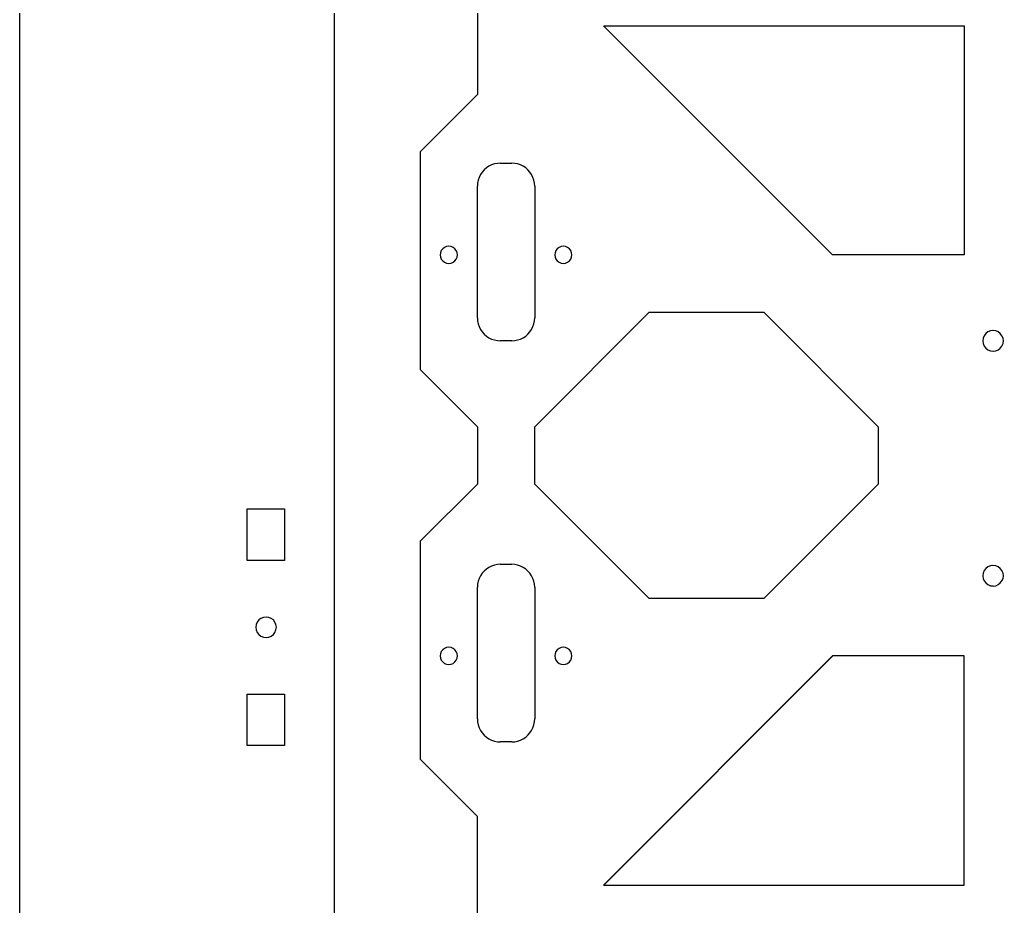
# Model space of a CAD drawing. Extents: x 0 to 621, y -370 to 0.
# Drawn here: x 0 to 171.8, y -233.8 to -79 of the extents above; entities that cross this region are included whole.
import ezdxf

# ---------------------------------------------------------------- set-up
doc = ezdxf.new("R2010")
doc.units = 0
doc.layers.get('0').update_dxf_attribs({"linetype": 'CONTINUOUS'})

# ---------------------------------------------------------------- blocks, each defined once
blk = doc.blocks.new('BLOCK_4')
at = {"color": 7}
blk.add_lwpolyline([(142, -190.06), (102, -230.06)], dxfattribs=at)
blk = doc.blocks.new('BLOCK_7')
at = {"color": 7}
blk.add_lwpolyline([(141.93, -190.06), (101.93, -230.06)], dxfattribs=at)
blk = doc.blocks.new('BLOCK_8')
at = {"color": 7}
blk.add_lwpolyline([(102, -230.06), (101.93, -230.06)], dxfattribs=at)
blk = doc.blocks.new('BLOCK_9')
at = {"color": 7}
blk.add_lwpolyline([(142, -190.06), (141.93, -190.06)], dxfattribs=at)
blk = doc.blocks.new('BLOCK_20')
at = {"color": 7}
blk.add_lwpolyline([(55, -325.06), (55, -45.06)], dxfattribs=at)
blk = doc.blocks.new('BLOCK_34')
at = {"color": 7}
blk.add_lwpolyline([(0, -365.26), (0, -5.06)], dxfattribs=at)
blk = doc.blocks.new('BLOCK_121')
at = {"color": 7}
blk.add_lwpolyline([(39.75, -173.41), (39.75, -164.41)], dxfattribs=at)
blk = doc.blocks.new('BLOCK_122')
at = {"color": 7}
blk.add_lwpolyline([(39.75, -164.41), (46.25, -164.41)], dxfattribs=at)
blk = doc.blocks.new('BLOCK_123')
at = {"color": 7}
blk.add_lwpolyline([(46.25, -164.41), (46.25, -173.41)], dxfattribs=at)
blk = doc.blocks.new('BLOCK_124')
at = {"color": 7}
blk.add_lwpolyline([(46.25, -173.41), (39.75, -173.41)], dxfattribs=at)
blk = doc.blocks.new('BLOCK_125')
at = {"color": 7}
blk.add_lwpolyline([(39.75, -205.71), (39.75, -196.71)], dxfattribs=at)
blk = doc.blocks.new('BLOCK_126')
at = {"color": 7}
blk.add_lwpolyline([(39.75, -196.71), (46.25, -196.71)], dxfattribs=at)
blk = doc.blocks.new('BLOCK_127')
at = {"color": 7}
blk.add_lwpolyline([(46.25, -196.71), (46.25, -205.71)], dxfattribs=at)
blk = doc.blocks.new('BLOCK_128')
at = {"color": 7}
blk.add_lwpolyline([(46.25, -205.71), (39.75, -205.71)], dxfattribs=at)
blk = doc.blocks.new('BLOCK_421')
at = {"color": 7}
blk.add_lwpolyline([(42.56, -186.81), (43.03, -186.87)], dxfattribs=at)
blk = doc.blocks.new('BLOCK_422')
at = {"color": 7}
blk.add_lwpolyline([(43.03, -186.87), (43.49, -186.81)], dxfattribs=at)
blk = doc.blocks.new('BLOCK_423')
at = {"color": 7}
blk.add_lwpolyline([(43.49, -186.81), (43.93, -186.63)], dxfattribs=at)
blk = doc.blocks.new('BLOCK_424')
at = {"color": 7}
blk.add_lwpolyline([(43.02, -183.27), (42.56, -183.33)], dxfattribs=at)
blk = doc.blocks.new('BLOCK_425')
at = {"color": 7}
blk.add_lwpolyline([(42.56, -183.33), (42.13, -183.51)], dxfattribs=at)
blk = doc.blocks.new('BLOCK_426')
at = {"color": 7}
blk.add_lwpolyline([(42.13, -183.51), (41.75, -183.79)], dxfattribs=at)
blk = doc.blocks.new('BLOCK_427')
at = {"color": 7}
blk.add_lwpolyline([(44.76, -184.6), (44.58, -184.17)], dxfattribs=at)
blk = doc.blocks.new('BLOCK_428')
at = {"color": 7}
blk.add_lwpolyline([(41.47, -184.17), (41.29, -184.6)], dxfattribs=at)
blk = doc.blocks.new('BLOCK_429')
at = {"color": 7}
blk.add_lwpolyline([(41.29, -184.6), (41.23, -185.07)], dxfattribs=at)
blk = doc.blocks.new('BLOCK_430')
at = {"color": 7}
blk.add_lwpolyline([(43.93, -186.63), (44.3, -186.34)], dxfattribs=at)
blk = doc.blocks.new('BLOCK_431')
at = {"color": 7}
blk.add_lwpolyline([(44.3, -186.34), (44.58, -185.97)], dxfattribs=at)
blk = doc.blocks.new('BLOCK_432')
at = {"color": 7}
blk.add_lwpolyline([(41.29, -185.53), (41.47, -185.97)], dxfattribs=at)
blk = doc.blocks.new('BLOCK_433')
at = {"color": 7}
blk.add_lwpolyline([(41.47, -185.97), (41.75, -186.34)], dxfattribs=at)
blk = doc.blocks.new('BLOCK_434')
at = {"color": 7}
blk.add_lwpolyline([(41.23, -185.07), (41.29, -185.53)], dxfattribs=at)
blk = doc.blocks.new('BLOCK_435')
at = {"color": 7}
blk.add_lwpolyline([(43.93, -183.51), (43.49, -183.33)], dxfattribs=at)
blk = doc.blocks.new('BLOCK_436')
at = {"color": 7}
blk.add_lwpolyline([(41.75, -183.79), (41.47, -184.17)], dxfattribs=at)
blk = doc.blocks.new('BLOCK_437')
at = {"color": 7}
blk.add_lwpolyline([(44.3, -183.79), (43.93, -183.51)], dxfattribs=at)
blk = doc.blocks.new('BLOCK_438')
at = {"color": 7}
blk.add_lwpolyline([(44.58, -184.17), (44.3, -183.79)], dxfattribs=at)
blk = doc.blocks.new('BLOCK_439')
at = {"color": 7}
blk.add_lwpolyline([(43.49, -183.33), (43.02, -183.27)], dxfattribs=at)
blk = doc.blocks.new('BLOCK_440')
at = {"color": 7}
blk.add_lwpolyline([(44.83, -185.07), (44.76, -184.6)], dxfattribs=at)
blk = doc.blocks.new('BLOCK_441')
at = {"color": 7}
blk.add_lwpolyline([(41.75, -186.34), (42.13, -186.63)], dxfattribs=at)
blk = doc.blocks.new('BLOCK_442')
at = {"color": 7}
blk.add_lwpolyline([(42.13, -186.63), (42.56, -186.81)], dxfattribs=at)
blk = doc.blocks.new('BLOCK_443')
at = {"color": 7}
blk.add_lwpolyline([(44.58, -185.97), (44.76, -185.53)], dxfattribs=at)
blk = doc.blocks.new('BLOCK_444')
at = {"color": 7}
blk.add_lwpolyline([(44.76, -185.53), (44.83, -185.07)], dxfattribs=at)
blk = doc.blocks.new('BLOCK_517')
at = {"color": 7}
blk.add_lwpolyline([(170.87, -174.5), (170.43, -174.32)], dxfattribs=at)
blk = doc.blocks.new('BLOCK_518')
at = {"color": 7}
blk.add_lwpolyline([(170.43, -174.32), (169.97, -174.26)], dxfattribs=at)
blk = doc.blocks.new('BLOCK_519')
at = {"color": 7}
blk.add_lwpolyline([(168.23, -176.52), (168.41, -176.96)], dxfattribs=at)
blk = doc.blocks.new('BLOCK_520')
at = {"color": 7}
blk.add_lwpolyline([(168.69, -177.33), (169.07, -177.62)], dxfattribs=at)
blk = doc.blocks.new('BLOCK_521')
at = {"color": 7}
blk.add_lwpolyline([(171.77, -176.06), (171.71, -175.59)], dxfattribs=at)
blk = doc.blocks.new('BLOCK_522')
at = {"color": 7}
blk.add_lwpolyline([(169.97, -174.26), (169.93, -174.26)], dxfattribs=at)
blk = doc.blocks.new('BLOCK_523')
at = {"color": 7}
blk.add_lwpolyline([(169.5, -174.32), (169.07, -174.5)], dxfattribs=at)
blk = doc.blocks.new('BLOCK_524')
at = {"color": 7}
blk.add_lwpolyline([(168.69, -174.78), (168.41, -175.16)], dxfattribs=at)
blk = doc.blocks.new('BLOCK_525')
at = {"color": 7}
blk.add_lwpolyline([(168.41, -175.16), (168.23, -175.59)], dxfattribs=at)
blk = doc.blocks.new('BLOCK_526')
at = {"color": 7}
blk.add_lwpolyline([(171.24, -174.78), (170.87, -174.5)], dxfattribs=at)
blk = doc.blocks.new('BLOCK_527')
at = {"color": 7}
blk.add_lwpolyline([(171.71, -175.59), (171.53, -175.16)], dxfattribs=at)
blk = doc.blocks.new('BLOCK_528')
at = {"color": 7}
blk.add_lwpolyline([(169.07, -177.62), (169.5, -177.8)], dxfattribs=at)
blk = doc.blocks.new('BLOCK_529')
at = {"color": 7}
blk.add_lwpolyline([(169.97, -177.86), (170.43, -177.8)], dxfattribs=at)
blk = doc.blocks.new('BLOCK_530')
at = {"color": 7}
blk.add_lwpolyline([(170.43, -177.8), (170.87, -177.62)], dxfattribs=at)
blk = doc.blocks.new('BLOCK_531')
at = {"color": 7}
blk.add_lwpolyline([(170.87, -177.62), (171.24, -177.33)], dxfattribs=at)
blk = doc.blocks.new('BLOCK_532')
at = {"color": 7}
blk.add_lwpolyline([(171.71, -176.52), (171.77, -176.06)], dxfattribs=at)
blk = doc.blocks.new('BLOCK_1838')
at = {"color": 7}
blk.add_lwpolyline([(74.93, -191.56), (75.32, -191.51)], dxfattribs=at)
blk = doc.blocks.new('BLOCK_1839')
at = {"color": 7}
blk.add_lwpolyline([(79.93, -72.06), (79.93, -92.06)], dxfattribs=at)
blk = doc.blocks.new('BLOCK_1841')
at = {"color": 7}
blk.add_lwpolyline([(89.93, -108.06), (89.93, -131.06)], dxfattribs=at)
blk = doc.blocks.new('BLOCK_1842')
at = {"color": 7}
blk.add_lwpolyline([(93.43, -120.06), (93.48, -120.45)], dxfattribs=at)
blk = doc.blocks.new('BLOCK_1843')
at = {"color": 7}
blk.add_lwpolyline([(94.18, -121.36), (94.54, -121.51)], dxfattribs=at)
blk = doc.blocks.new('BLOCK_1844')
at = {"color": 7}
blk.add_lwpolyline([(94.54, -121.51), (94.93, -121.56)], dxfattribs=at)
blk = doc.blocks.new('BLOCK_1845')
at = {"color": 7}
blk.add_lwpolyline([(82.89, -174.2), (82.4, -174.37)], dxfattribs=at)
blk = doc.blocks.new('BLOCK_1846')
at = {"color": 7}
blk.add_lwpolyline([(85.93, -135.06), (83.93, -135.06)], dxfattribs=at)
blk = doc.blocks.new('BLOCK_1847')
at = {"color": 7}
blk.add_lwpolyline([(82.89, -104.19), (82.4, -104.36)], dxfattribs=at)
blk = doc.blocks.new('BLOCK_1848')
at = {"color": 7}
blk.add_lwpolyline([(82.4, -174.37), (81.93, -174.6)], dxfattribs=at)
blk = doc.blocks.new('BLOCK_1849')
at = {"color": 7}
blk.add_lwpolyline([(81.49, -174.89), (81.1, -175.24)], dxfattribs=at)
blk = doc.blocks.new('BLOCK_1850')
at = {"color": 7}
blk.add_lwpolyline([(81.93, -174.6), (81.49, -174.89)], dxfattribs=at)
blk = doc.blocks.new('BLOCK_1852')
at = {"color": 7}
blk.add_lwpolyline([(83.93, -104.06), (83.41, -104.09)], dxfattribs=at)
blk = doc.blocks.new('BLOCK_1853')
at = {"color": 7}
blk.add_lwpolyline([(87.46, -134.75), (87.93, -134.52)], dxfattribs=at)
blk = doc.blocks.new('BLOCK_1854')
at = {"color": 7}
blk.add_lwpolyline([(69.93, -208.06), (79.93, -218.06)], dxfattribs=at)
blk = doc.blocks.new('BLOCK_1855')
at = {"color": 7}
blk.add_lwpolyline([(79.93, -92.06), (69.93, -102.06)], dxfattribs=at)
blk = doc.blocks.new('BLOCK_1856')
at = {"color": 7}
blk.add_lwpolyline([(93.63, -189.31), (93.48, -189.68)], dxfattribs=at)
blk = doc.blocks.new('BLOCK_1858')
at = {"color": 7}
blk.add_lwpolyline([(80.76, -175.63), (80.47, -176.06)], dxfattribs=at)
blk = doc.blocks.new('BLOCK_1859')
at = {"color": 7}
blk.add_lwpolyline([(81.1, -175.24), (80.76, -175.63)], dxfattribs=at)
blk = doc.blocks.new('BLOCK_1866')
at = {"color": 7}
blk.add_lwpolyline([(87.46, -104.36), (86.96, -104.19)], dxfattribs=at)
blk = doc.blocks.new('BLOCK_1867')
at = {"color": 7}
blk.add_lwpolyline([(93.43, -190.06), (93.48, -190.45)], dxfattribs=at)
blk = doc.blocks.new('BLOCK_1868')
at = {"color": 7}
blk.add_lwpolyline([(93.48, -190.45), (93.63, -190.81)], dxfattribs=at)
blk = doc.blocks.new('BLOCK_1869')
at = {"color": 7}
blk.add_lwpolyline([(75.99, -191.12), (76.23, -190.81)], dxfattribs=at)
blk = doc.blocks.new('BLOCK_1870')
at = {"color": 7}
blk.add_lwpolyline([(89.1, -175.63), (88.76, -175.24)], dxfattribs=at)
blk = doc.blocks.new('BLOCK_1871')
at = {"color": 7}
blk.add_lwpolyline([(96.38, -119.68), (96.23, -119.31)], dxfattribs=at)
blk = doc.blocks.new('BLOCK_1872')
at = {"color": 7}
blk.add_lwpolyline([(96.23, -119.31), (95.99, -119)], dxfattribs=at)
blk = doc.blocks.new('BLOCK_1874')
at = {"color": 7}
blk.add_lwpolyline([(76.23, -119.31), (75.99, -119)], dxfattribs=at)
blk = doc.blocks.new('BLOCK_1875')
at = {"color": 7}
blk.add_lwpolyline([(74.93, -121.56), (75.32, -121.51)], dxfattribs=at)
blk = doc.blocks.new('BLOCK_1876')
at = {"color": 7}
blk.add_lwpolyline([(75.32, -121.51), (75.68, -121.36)], dxfattribs=at)
blk = doc.blocks.new('BLOCK_1877')
at = {"color": 7}
blk.add_lwpolyline([(93.87, -119), (93.63, -119.31)], dxfattribs=at)
blk = doc.blocks.new('BLOCK_1878')
at = {"color": 7}
blk.add_lwpolyline([(93.63, -119.31), (93.48, -119.68)], dxfattribs=at)
blk = doc.blocks.new('BLOCK_1879')
at = {"color": 7}
blk.add_lwpolyline([(93.48, -119.68), (93.43, -120.06)], dxfattribs=at)
blk = doc.blocks.new('BLOCK_1880')
at = {"color": 7}
blk.add_lwpolyline([(96.23, -190.81), (96.38, -190.45)], dxfattribs=at)
blk = doc.blocks.new('BLOCK_1881')
at = {"color": 7}
blk.add_lwpolyline([(80.23, -132.59), (80.47, -133.06)], dxfattribs=at)
blk = doc.blocks.new('BLOCK_1882')
at = {"color": 7}
blk.add_lwpolyline([(80.47, -133.06), (80.76, -133.49)], dxfattribs=at)
blk = doc.blocks.new('BLOCK_1883')
at = {"color": 7}
blk.add_lwpolyline([(80.76, -133.49), (81.1, -133.89)], dxfattribs=at)
blk = doc.blocks.new('BLOCK_1884')
at = {"color": 7}
blk.add_lwpolyline([(81.1, -133.89), (81.49, -134.23)], dxfattribs=at)
blk = doc.blocks.new('BLOCK_1888')
at = {"color": 7}
blk.add_lwpolyline([(95.99, -121.12), (96.23, -120.81)], dxfattribs=at)
blk = doc.blocks.new('BLOCK_1889')
at = {"color": 7}
blk.add_lwpolyline([(96.23, -120.81), (96.38, -120.45)], dxfattribs=at)
blk = doc.blocks.new('BLOCK_1893')
at = {"color": 7}
blk.add_lwpolyline([(94.93, -191.56), (95.32, -191.51)], dxfattribs=at)
blk = doc.blocks.new('BLOCK_1894')
at = {"color": 7}
blk.add_lwpolyline([(149.93, -150.06), (149.93, -160.06)], dxfattribs=at)
blk = doc.blocks.new('BLOCK_1896')
at = {"color": 7}
blk.add_lwpolyline([(79.93, -150.06), (79.93, -160.06)], dxfattribs=at)
blk = doc.blocks.new('BLOCK_1898')
at = {"color": 7}
blk.add_lwpolyline([(74.18, -191.36), (74.54, -191.51)], dxfattribs=at)
blk = doc.blocks.new('BLOCK_1899')
at = {"color": 7}
blk.add_lwpolyline([(94.54, -191.51), (94.93, -191.56)], dxfattribs=at)
blk = doc.blocks.new('BLOCK_1900')
at = {"color": 7}
blk.add_lwpolyline([(79.93, -131.06), (79.93, -108.06)], dxfattribs=at)
blk = doc.blocks.new('BLOCK_1902')
at = {"color": 7}
blk.add_lwpolyline([(74.54, -121.51), (74.93, -121.56)], dxfattribs=at)
blk = doc.blocks.new('BLOCK_1903')
at = {"color": 7}
blk.add_lwpolyline([(81.93, -134.52), (82.4, -134.75)], dxfattribs=at)
blk = doc.blocks.new('BLOCK_1904')
at = {"color": 7}
blk.add_lwpolyline([(81.49, -134.23), (81.93, -134.52)], dxfattribs=at)
blk = doc.blocks.new('BLOCK_1905')
at = {"color": 7}
blk.add_lwpolyline([(80.07, -132.09), (80.23, -132.59)], dxfattribs=at)
blk = doc.blocks.new('BLOCK_1906')
at = {"color": 7}
blk.add_lwpolyline([(79.93, -131.06), (79.96, -131.58)], dxfattribs=at)
blk = doc.blocks.new('BLOCK_1907')
at = {"color": 7}
blk.add_lwpolyline([(86.45, -104.09), (85.93, -104.06)], dxfattribs=at)
blk = doc.blocks.new('BLOCK_1908')
at = {"color": 7}
blk.add_lwpolyline([(86.96, -104.19), (86.45, -104.09)], dxfattribs=at)
blk = doc.blocks.new('BLOCK_1909')
at = {"color": 7}
blk.add_lwpolyline([(88.36, -104.88), (87.93, -104.59)], dxfattribs=at)
blk = doc.blocks.new('BLOCK_1910')
at = {"color": 7}
blk.add_lwpolyline([(88.76, -105.23), (88.36, -104.88)], dxfattribs=at)
blk = doc.blocks.new('BLOCK_1911')
at = {"color": 7}
blk.add_lwpolyline([(89.39, -106.06), (89.1, -105.62)], dxfattribs=at)
blk = doc.blocks.new('BLOCK_1912')
at = {"color": 7}
blk.add_lwpolyline([(76.23, -190.81), (76.38, -190.45)], dxfattribs=at)
blk = doc.blocks.new('BLOCK_1913')
at = {"color": 7}
blk.add_lwpolyline([(76.38, -190.45), (76.43, -190.06)], dxfattribs=at)
blk = doc.blocks.new('BLOCK_1914')
at = {"color": 7}
blk.add_lwpolyline([(86.96, -204.93), (87.46, -204.76)], dxfattribs=at)
blk = doc.blocks.new('BLOCK_1916')
at = {"color": 7}
blk.add_lwpolyline([(89.63, -202.59), (89.79, -202.1)], dxfattribs=at)
blk = doc.blocks.new('BLOCK_1917')
at = {"color": 7}
blk.add_lwpolyline([(89.79, -202.1), (89.9, -201.59)], dxfattribs=at)
blk = doc.blocks.new('BLOCK_1918')
at = {"color": 7}
blk.add_lwpolyline([(89.9, -201.59), (89.93, -201.06)], dxfattribs=at)
blk = doc.blocks.new('BLOCK_1919')
at = {"color": 7}
blk.add_lwpolyline([(95.68, -118.76), (95.32, -118.61)], dxfattribs=at)
blk = doc.blocks.new('BLOCK_1922')
at = {"color": 7}
blk.add_lwpolyline([(93.87, -121.12), (94.18, -121.36)], dxfattribs=at)
blk = doc.blocks.new('BLOCK_1923')
at = {"color": 7}
blk.add_lwpolyline([(74.93, -188.56), (74.54, -188.61)], dxfattribs=at)
blk = doc.blocks.new('BLOCK_1924')
at = {"color": 7}
blk.add_lwpolyline([(74.54, -188.61), (74.18, -188.76)], dxfattribs=at)
blk = doc.blocks.new('BLOCK_1925')
at = {"color": 7}
blk.add_lwpolyline([(87.46, -204.76), (87.93, -204.53)], dxfattribs=at)
blk = doc.blocks.new('BLOCK_1926')
at = {"color": 7}
blk.add_lwpolyline([(87.93, -204.53), (88.36, -204.24)], dxfattribs=at)
blk = doc.blocks.new('BLOCK_1927')
at = {"color": 7}
blk.add_lwpolyline([(88.36, -204.24), (88.76, -203.89)], dxfattribs=at)
blk = doc.blocks.new('BLOCK_1931')
at = {"color": 7}
blk.add_lwpolyline([(73.43, -120.06), (73.48, -120.45)], dxfattribs=at)
blk = doc.blocks.new('BLOCK_1932')
at = {"color": 7}
blk.add_lwpolyline([(73.48, -120.45), (73.63, -120.81)], dxfattribs=at)
blk = doc.blocks.new('BLOCK_1933')
at = {"color": 7}
blk.add_lwpolyline([(89.93, -160.06), (89.93, -150.06)], dxfattribs=at)
blk = doc.blocks.new('BLOCK_1935')
at = {"color": 7}
blk.add_lwpolyline([(79.93, -160.06), (69.93, -170.06)], dxfattribs=at)
blk = doc.blocks.new('BLOCK_1936')
at = {"color": 7}
blk.add_lwpolyline([(74.54, -191.51), (74.93, -191.56)], dxfattribs=at)
blk = doc.blocks.new('BLOCK_1940')
at = {"color": 7}
blk.add_lwpolyline([(88.76, -203.89), (89.1, -203.5)], dxfattribs=at)
blk = doc.blocks.new('BLOCK_1941')
at = {"color": 7}
blk.add_lwpolyline([(89.1, -203.5), (89.39, -203.06)], dxfattribs=at)
blk = doc.blocks.new('BLOCK_1942')
at = {"color": 7}
blk.add_lwpolyline([(89.39, -203.06), (89.63, -202.59)], dxfattribs=at)
blk = doc.blocks.new('BLOCK_1943')
at = {"color": 7}
blk.add_lwpolyline([(129.93, -130.06), (149.93, -150.06)], dxfattribs=at)
blk = doc.blocks.new('BLOCK_1944')
at = {"color": 7}
blk.add_lwpolyline([(80.07, -202.1), (80.23, -202.59)], dxfattribs=at)
blk = doc.blocks.new('BLOCK_1946')
at = {"color": 7}
blk.add_lwpolyline([(69.93, -140.06), (79.93, -150.06)], dxfattribs=at)
blk = doc.blocks.new('BLOCK_1947')
at = {"color": 7}
blk.add_lwpolyline([(87.46, -174.37), (86.96, -174.2)], dxfattribs=at)
blk = doc.blocks.new('BLOCK_1948')
at = {"color": 7}
blk.add_lwpolyline([(86.96, -174.2), (86.45, -174.1)], dxfattribs=at)
blk = doc.blocks.new('BLOCK_1949')
at = {"color": 7}
blk.add_lwpolyline([(86.45, -174.1), (85.93, -174.06)], dxfattribs=at)
blk = doc.blocks.new('BLOCK_1953')
at = {"color": 7}
blk.add_lwpolyline([(73.43, -190.06), (73.48, -190.45)], dxfattribs=at)
blk = doc.blocks.new('BLOCK_1954')
at = {"color": 7}
blk.add_lwpolyline([(83.93, -174.06), (83.41, -174.1)], dxfattribs=at)
blk = doc.blocks.new('BLOCK_1955')
at = {"color": 7}
blk.add_lwpolyline([(83.41, -174.1), (82.89, -174.2)], dxfattribs=at)
blk = doc.blocks.new('BLOCK_1956')
at = {"color": 7}
blk.add_lwpolyline([(95.68, -121.36), (95.99, -121.12)], dxfattribs=at)
blk = doc.blocks.new('BLOCK_1957')
at = {"color": 7}
blk.add_lwpolyline([(79.93, -201.06), (79.93, -178.06)], dxfattribs=at)
blk = doc.blocks.new('BLOCK_1958')
at = {"color": 7}
blk.add_lwpolyline([(79.93, -201.06), (79.96, -201.59)], dxfattribs=at)
blk = doc.blocks.new('BLOCK_1959')
at = {"color": 7}
blk.add_lwpolyline([(79.96, -201.59), (80.07, -202.1)], dxfattribs=at)
blk = doc.blocks.new('BLOCK_1963')
at = {"color": 7}
blk.add_lwpolyline([(69.93, -102.06), (69.93, -140.06)], dxfattribs=at)
blk = doc.blocks.new('BLOCK_1964')
at = {"color": 7}
blk.add_lwpolyline([(75.32, -118.61), (74.93, -118.56)], dxfattribs=at)
blk = doc.blocks.new('BLOCK_1965')
at = {"color": 7}
blk.add_lwpolyline([(74.93, -118.56), (74.54, -118.61)], dxfattribs=at)
blk = doc.blocks.new('BLOCK_1966')
at = {"color": 7}
blk.add_lwpolyline([(85.93, -205.06), (86.45, -205.03)], dxfattribs=at)
blk = doc.blocks.new('BLOCK_1967')
at = {"color": 7}
blk.add_lwpolyline([(82.89, -204.93), (83.41, -205.03)], dxfattribs=at)
blk = doc.blocks.new('BLOCK_1968')
at = {"color": 7}
blk.add_lwpolyline([(83.41, -205.03), (83.93, -205.06)], dxfattribs=at)
blk = doc.blocks.new('BLOCK_1970')
at = {"color": 7}
blk.add_lwpolyline([(94.18, -191.36), (94.54, -191.51)], dxfattribs=at)
blk = doc.blocks.new('BLOCK_1975')
at = {"color": 7}
blk.add_lwpolyline([(87.93, -174.6), (87.46, -174.37)], dxfattribs=at)
blk = doc.blocks.new('BLOCK_1976')
at = {"color": 7}
blk.add_lwpolyline([(88.36, -174.89), (87.93, -174.6)], dxfattribs=at)
blk = doc.blocks.new('BLOCK_1977')
at = {"color": 7}
blk.add_lwpolyline([(88.76, -175.24), (88.36, -174.89)], dxfattribs=at)
blk = doc.blocks.new('BLOCK_1978')
at = {"color": 7}
blk.add_lwpolyline([(96.38, -189.68), (96.23, -189.31)], dxfattribs=at)
blk = doc.blocks.new('BLOCK_1980')
at = {"color": 7}
blk.add_lwpolyline([(75.99, -189), (75.68, -188.76)], dxfattribs=at)
blk = doc.blocks.new('BLOCK_1981')
at = {"color": 7}
blk.add_lwpolyline([(75.68, -188.76), (75.32, -188.61)], dxfattribs=at)
blk = doc.blocks.new('BLOCK_1982')
at = {"color": 7}
blk.add_lwpolyline([(75.32, -188.61), (74.93, -188.56)], dxfattribs=at)
blk = doc.blocks.new('BLOCK_1983')
at = {"color": 7}
blk.add_lwpolyline([(96.38, -120.45), (96.43, -120.06)], dxfattribs=at)
blk = doc.blocks.new('BLOCK_1984')
at = {"color": 7}
blk.add_lwpolyline([(76.43, -190.06), (76.38, -189.68)], dxfattribs=at)
blk = doc.blocks.new('BLOCK_1985')
at = {"color": 7}
blk.add_lwpolyline([(129.93, -180.06), (109.93, -180.06)], dxfattribs=at)
blk = doc.blocks.new('BLOCK_1986')
at = {"color": 7}
blk.add_lwpolyline([(93.48, -189.68), (93.43, -190.06)], dxfattribs=at)
blk = doc.blocks.new('BLOCK_1987')
at = {"color": 7}
blk.add_lwpolyline([(75.68, -191.36), (75.99, -191.12)], dxfattribs=at)
blk = doc.blocks.new('BLOCK_1991')
at = {"color": 7}
blk.add_lwpolyline([(73.87, -191.12), (74.18, -191.36)], dxfattribs=at)
blk = doc.blocks.new('BLOCK_1992')
at = {"color": 7}
blk.add_lwpolyline([(95.32, -191.51), (95.68, -191.36)], dxfattribs=at)
blk = doc.blocks.new('BLOCK_1993')
at = {"color": 7}
blk.add_lwpolyline([(95.68, -191.36), (95.99, -191.12)], dxfattribs=at)
blk = doc.blocks.new('BLOCK_1994')
at = {"color": 7}
blk.add_lwpolyline([(95.99, -191.12), (96.23, -190.81)], dxfattribs=at)
blk = doc.blocks.new('BLOCK_2003')
at = {"color": 7}
blk.add_lwpolyline([(89.63, -176.53), (89.39, -176.06)], dxfattribs=at)
blk = doc.blocks.new('BLOCK_2004')
at = {"color": 7}
blk.add_lwpolyline([(89.39, -176.06), (89.1, -175.63)], dxfattribs=at)
blk = doc.blocks.new('BLOCK_2006')
at = {"color": 7}
blk.add_lwpolyline([(79.93, -238.06), (79.93, -218.06)], dxfattribs=at)
blk = doc.blocks.new('BLOCK_2007')
at = {"color": 7}
blk.add_lwpolyline([(93.87, -191.12), (94.18, -191.36)], dxfattribs=at)
blk = doc.blocks.new('BLOCK_2011')
at = {"color": 7}
blk.add_lwpolyline([(96.43, -190.06), (96.38, -189.68)], dxfattribs=at)
blk = doc.blocks.new('BLOCK_2012')
at = {"color": 7}
blk.add_lwpolyline([(95.99, -189), (95.68, -188.76)], dxfattribs=at)
blk = doc.blocks.new('BLOCK_2014')
at = {"color": 7}
blk.add_lwpolyline([(95.32, -188.61), (94.93, -188.56)], dxfattribs=at)
blk = doc.blocks.new('BLOCK_2015')
at = {"color": 7}
blk.add_lwpolyline([(75.68, -121.36), (75.99, -121.12)], dxfattribs=at)
blk = doc.blocks.new('BLOCK_2021')
at = {"color": 7}
blk.add_lwpolyline([(80.23, -176.53), (80.07, -177.03)], dxfattribs=at)
blk = doc.blocks.new('BLOCK_2022')
at = {"color": 7}
blk.add_lwpolyline([(80.07, -177.03), (79.96, -177.54)], dxfattribs=at)
blk = doc.blocks.new('BLOCK_2023')
at = {"color": 7}
blk.add_lwpolyline([(79.96, -177.54), (79.93, -178.06)], dxfattribs=at)
blk = doc.blocks.new('BLOCK_2024')
at = {"color": 7}
blk.add_lwpolyline([(83.93, -174.06), (85.93, -174.06)], dxfattribs=at)
blk = doc.blocks.new('BLOCK_2027')
at = {"color": 7}
blk.add_lwpolyline([(94.54, -188.61), (94.18, -188.76)], dxfattribs=at)
blk = doc.blocks.new('BLOCK_2028')
at = {"color": 7}
blk.add_lwpolyline([(94.18, -188.76), (93.87, -189)], dxfattribs=at)
blk = doc.blocks.new('BLOCK_2032')
at = {"color": 7}
blk.add_lwpolyline([(169.93, -177.85), (169.97, -177.86)], dxfattribs=at)
blk = doc.blocks.new('BLOCK_2035')
at = {"color": 7}
blk.add_lwpolyline([(69.93, -170.06), (69.93, -208.06)], dxfattribs=at)
blk = doc.blocks.new('BLOCK_2038')
at = {"color": 7}
blk.add_lwpolyline([(169.5, -136.82), (169.93, -136.87)], dxfattribs=at)
blk = doc.blocks.new('BLOCK_2039')
at = {"color": 7}
blk.add_lwpolyline([(171.71, -135.54), (171.77, -135.08)], dxfattribs=at)
blk = doc.blocks.new('BLOCK_2040')
at = {"color": 7}
blk.add_lwpolyline([(168.69, -133.8), (168.41, -134.18)], dxfattribs=at)
blk = doc.blocks.new('BLOCK_2041')
at = {"color": 7}
blk.add_lwpolyline([(168.41, -134.18), (168.23, -134.61)], dxfattribs=at)
blk = doc.blocks.new('BLOCK_2042')
at = {"color": 7}
blk.add_lwpolyline([(168.41, -135.98), (168.69, -136.35)], dxfattribs=at)
blk = doc.blocks.new('BLOCK_2043')
at = {"color": 7}
blk.add_lwpolyline([(170.43, -133.34), (169.97, -133.28)], dxfattribs=at)
blk = doc.blocks.new('BLOCK_2044')
at = {"color": 7}
blk.add_lwpolyline([(169.93, -133.28), (169.5, -133.34)], dxfattribs=at)
blk = doc.blocks.new('BLOCK_2168')
at = {"color": 7}
blk.add_lwpolyline([(164.93, -120.06), (141.93, -120.06)], dxfattribs=at)
blk = doc.blocks.new('BLOCK_2169')
at = {"color": 7}
blk.add_lwpolyline([(101.93, -80.06), (141.93, -120.06)], dxfattribs=at)
blk = doc.blocks.new('BLOCK_2170')
at = {"color": 7}
blk.add_lwpolyline([(149.93, -160.06), (129.93, -180.06)], dxfattribs=at)
blk = doc.blocks.new('BLOCK_2171')
at = {"color": 7}
blk.add_lwpolyline([(129.93, -130.06), (130, -130.06)], dxfattribs=at)
blk = doc.blocks.new('BLOCK_2172')
at = {"color": 7}
blk.add_lwpolyline([(89.93, -150.06), (109.93, -130.06)], dxfattribs=at)
blk = doc.blocks.new('BLOCK_2173')
at = {"color": 7}
blk.add_lwpolyline([(109.93, -130.06), (129.93, -130.06)], dxfattribs=at)
blk = doc.blocks.new('BLOCK_2174')
at = {"color": 7}
blk.add_lwpolyline([(109.93, -180.06), (89.93, -160.06)], dxfattribs=at)
blk = doc.blocks.new('BLOCK_2186')
at = {"color": 7}
blk.add_lwpolyline([(164.93, -190.06), (142, -190.06)], dxfattribs=at)
blk = doc.blocks.new('BLOCK_2251')
at = {"color": 7}
blk.add_lwpolyline([(169.5, -133.34), (169.07, -133.52)], dxfattribs=at)
blk = doc.blocks.new('BLOCK_2252')
at = {"color": 7}
blk.add_lwpolyline([(171.24, -133.8), (170.87, -133.52)], dxfattribs=at)
blk = doc.blocks.new('BLOCK_2253')
at = {"color": 7}
blk.add_lwpolyline([(168.17, -135.08), (168.23, -135.54)], dxfattribs=at)
blk = doc.blocks.new('BLOCK_2254')
at = {"color": 7}
blk.add_lwpolyline([(169.07, -133.52), (168.69, -133.8)], dxfattribs=at)
blk = doc.blocks.new('BLOCK_2255')
at = {"color": 7}
blk.add_lwpolyline([(169.97, -133.28), (169.93, -133.28)], dxfattribs=at)
blk = doc.blocks.new('BLOCK_2256')
at = {"color": 7}
blk.add_lwpolyline([(168.23, -175.59), (168.17, -176.06)], dxfattribs=at)
blk = doc.blocks.new('BLOCK_2257')
at = {"color": 7}
blk.add_lwpolyline([(171.53, -176.96), (171.71, -176.52)], dxfattribs=at)
blk = doc.blocks.new('BLOCK_2258')
at = {"color": 7}
blk.add_lwpolyline([(171.24, -177.33), (171.53, -176.96)], dxfattribs=at)
blk = doc.blocks.new('BLOCK_2259')
at = {"color": 7}
blk.add_lwpolyline([(169.5, -177.8), (169.93, -177.85)], dxfattribs=at)
blk = doc.blocks.new('BLOCK_2260')
at = {"color": 7}
blk.add_lwpolyline([(171.53, -175.16), (171.24, -174.78)], dxfattribs=at)
blk = doc.blocks.new('BLOCK_2261')
at = {"color": 7}
blk.add_lwpolyline([(169.93, -136.87), (169.97, -136.88)], dxfattribs=at)
blk = doc.blocks.new('BLOCK_2262')
at = {"color": 7}
blk.add_lwpolyline([(169.07, -174.5), (168.69, -174.78)], dxfattribs=at)
blk = doc.blocks.new('BLOCK_2263')
at = {"color": 7}
blk.add_lwpolyline([(168.41, -176.96), (168.69, -177.33)], dxfattribs=at)
blk = doc.blocks.new('BLOCK_2264')
at = {"color": 7}
blk.add_lwpolyline([(168.17, -176.06), (168.23, -176.52)], dxfattribs=at)
blk = doc.blocks.new('BLOCK_2265')
at = {"color": 7}
blk.add_lwpolyline([(171.24, -136.35), (171.53, -135.98)], dxfattribs=at)
blk = doc.blocks.new('BLOCK_2266')
at = {"color": 7}
blk.add_lwpolyline([(170.87, -136.64), (171.24, -136.35)], dxfattribs=at)
blk = doc.blocks.new('BLOCK_2267')
at = {"color": 7}
blk.add_lwpolyline([(170.43, -136.82), (170.87, -136.64)], dxfattribs=at)
blk = doc.blocks.new('BLOCK_2268')
at = {"color": 7}
blk.add_lwpolyline([(169.97, -136.88), (170.43, -136.82)], dxfattribs=at)
blk = doc.blocks.new('BLOCK_2269')
at = {"color": 7}
blk.add_lwpolyline([(169.07, -136.64), (169.5, -136.82)], dxfattribs=at)
blk = doc.blocks.new('BLOCK_2270')
at = {"color": 7}
blk.add_lwpolyline([(168.69, -136.35), (169.07, -136.64)], dxfattribs=at)
blk = doc.blocks.new('BLOCK_2271')
at = {"color": 7}
blk.add_lwpolyline([(171.53, -134.18), (171.24, -133.8)], dxfattribs=at)
blk = doc.blocks.new('BLOCK_2272')
at = {"color": 7}
blk.add_lwpolyline([(171.71, -134.61), (171.53, -134.18)], dxfattribs=at)
blk = doc.blocks.new('BLOCK_2273')
at = {"color": 7}
blk.add_lwpolyline([(171.77, -135.08), (171.71, -134.61)], dxfattribs=at)
blk = doc.blocks.new('BLOCK_2274')
at = {"color": 7}
blk.add_lwpolyline([(170.87, -133.52), (170.43, -133.34)], dxfattribs=at)
blk = doc.blocks.new('BLOCK_2275')
at = {"color": 7}
blk.add_lwpolyline([(171.53, -135.98), (171.71, -135.54)], dxfattribs=at)
blk = doc.blocks.new('BLOCK_2276')
at = {"color": 7}
blk.add_lwpolyline([(169.93, -174.26), (169.5, -174.32)], dxfattribs=at)
blk = doc.blocks.new('BLOCK_2277')
at = {"color": 7}
blk.add_lwpolyline([(168.23, -134.61), (168.17, -135.08)], dxfattribs=at)
blk = doc.blocks.new('BLOCK_2278')
at = {"color": 7}
blk.add_lwpolyline([(168.23, -135.54), (168.41, -135.98)], dxfattribs=at)
blk = doc.blocks.new('BLOCK_2279')
at = {"color": 7}
blk.add_lwpolyline([(94.54, -118.61), (94.18, -118.76)], dxfattribs=at)
blk = doc.blocks.new('BLOCK_2280')
at = {"color": 7}
blk.add_lwpolyline([(94.18, -118.76), (93.87, -119)], dxfattribs=at)
blk = doc.blocks.new('BLOCK_2281')
at = {"color": 7}
blk.add_lwpolyline([(89.9, -131.58), (89.93, -131.06)], dxfattribs=at)
blk = doc.blocks.new('BLOCK_2282')
at = {"color": 7}
blk.add_lwpolyline([(93.48, -120.45), (93.63, -120.81)], dxfattribs=at)
blk = doc.blocks.new('BLOCK_2283')
at = {"color": 7}
blk.add_lwpolyline([(74.18, -118.76), (73.87, -119)], dxfattribs=at)
blk = doc.blocks.new('BLOCK_2284')
at = {"color": 7}
blk.add_lwpolyline([(89.79, -132.09), (89.9, -131.58)], dxfattribs=at)
blk = doc.blocks.new('BLOCK_2285')
at = {"color": 7}
blk.add_lwpolyline([(76.43, -120.06), (76.38, -119.68)], dxfattribs=at)
blk = doc.blocks.new('BLOCK_2286')
at = {"color": 7}
blk.add_lwpolyline([(76.38, -119.68), (76.23, -119.31)], dxfattribs=at)
blk = doc.blocks.new('BLOCK_2287')
at = {"color": 7}
blk.add_lwpolyline([(95.32, -118.61), (94.93, -118.56)], dxfattribs=at)
blk = doc.blocks.new('BLOCK_2288')
at = {"color": 7}
blk.add_lwpolyline([(73.87, -119), (73.63, -119.31)], dxfattribs=at)
blk = doc.blocks.new('BLOCK_2289')
at = {"color": 7}
blk.add_lwpolyline([(74.54, -118.61), (74.18, -118.76)], dxfattribs=at)
blk = doc.blocks.new('BLOCK_2290')
at = {"color": 7}
blk.add_lwpolyline([(95.99, -119), (95.68, -118.76)], dxfattribs=at)
blk = doc.blocks.new('BLOCK_2291')
at = {"color": 7}
blk.add_lwpolyline([(74.18, -121.36), (74.54, -121.51)], dxfattribs=at)
blk = doc.blocks.new('BLOCK_2292')
at = {"color": 7}
blk.add_lwpolyline([(86.45, -135.02), (86.96, -134.92)], dxfattribs=at)
blk = doc.blocks.new('BLOCK_2293')
at = {"color": 7}
blk.add_lwpolyline([(93.63, -120.81), (93.87, -121.12)], dxfattribs=at)
blk = doc.blocks.new('BLOCK_2294')
at = {"color": 7}
blk.add_lwpolyline([(95.32, -121.51), (95.68, -121.36)], dxfattribs=at)
blk = doc.blocks.new('BLOCK_2295')
at = {"color": 7}
blk.add_lwpolyline([(87.93, -134.52), (88.36, -134.23)], dxfattribs=at)
blk = doc.blocks.new('BLOCK_2296')
at = {"color": 7}
blk.add_lwpolyline([(88.36, -134.23), (88.76, -133.89)], dxfattribs=at)
blk = doc.blocks.new('BLOCK_2297')
at = {"color": 7}
blk.add_lwpolyline([(88.76, -133.89), (89.1, -133.49)], dxfattribs=at)
blk = doc.blocks.new('BLOCK_2298')
at = {"color": 7}
blk.add_lwpolyline([(94.93, -118.56), (94.54, -118.61)], dxfattribs=at)
blk = doc.blocks.new('BLOCK_2299')
at = {"color": 7}
blk.add_lwpolyline([(89.63, -132.59), (89.79, -132.09)], dxfattribs=at)
blk = doc.blocks.new('BLOCK_2300')
at = {"color": 7}
blk.add_lwpolyline([(89.1, -133.49), (89.39, -133.06)], dxfattribs=at)
blk = doc.blocks.new('BLOCK_2301')
at = {"color": 7}
blk.add_lwpolyline([(89.39, -133.06), (89.63, -132.59)], dxfattribs=at)
blk = doc.blocks.new('BLOCK_2302')
at = {"color": 7}
blk.add_lwpolyline([(94.93, -121.56), (95.32, -121.51)], dxfattribs=at)
blk = doc.blocks.new('BLOCK_2303')
at = {"color": 7}
blk.add_lwpolyline([(81.93, -104.59), (81.49, -104.88)], dxfattribs=at)
blk = doc.blocks.new('BLOCK_2304')
at = {"color": 7}
blk.add_lwpolyline([(81.49, -104.88), (81.1, -105.23)], dxfattribs=at)
blk = doc.blocks.new('BLOCK_2305')
at = {"color": 7}
blk.add_lwpolyline([(81.1, -105.23), (80.76, -105.62)], dxfattribs=at)
blk = doc.blocks.new('BLOCK_2306')
at = {"color": 7}
blk.add_lwpolyline([(80.76, -105.62), (80.47, -106.06)], dxfattribs=at)
blk = doc.blocks.new('BLOCK_2307')
at = {"color": 7}
blk.add_lwpolyline([(80.47, -106.06), (80.23, -106.53)], dxfattribs=at)
blk = doc.blocks.new('BLOCK_2308')
at = {"color": 7}
blk.add_lwpolyline([(80.23, -106.53), (80.07, -107.02)], dxfattribs=at)
blk = doc.blocks.new('BLOCK_2309')
at = {"color": 7}
blk.add_lwpolyline([(80.07, -107.02), (79.96, -107.53)], dxfattribs=at)
blk = doc.blocks.new('BLOCK_2310')
at = {"color": 7}
blk.add_lwpolyline([(79.96, -107.53), (79.93, -108.06)], dxfattribs=at)
blk = doc.blocks.new('BLOCK_2311')
at = {"color": 7}
blk.add_lwpolyline([(89.9, -107.53), (89.79, -107.02)], dxfattribs=at)
blk = doc.blocks.new('BLOCK_2312')
at = {"color": 7}
blk.add_lwpolyline([(89.79, -107.02), (89.63, -106.53)], dxfattribs=at)
blk = doc.blocks.new('BLOCK_2313')
at = {"color": 7}
blk.add_lwpolyline([(89.63, -106.53), (89.39, -106.06)], dxfattribs=at)
blk = doc.blocks.new('BLOCK_2314')
at = {"color": 7}
blk.add_lwpolyline([(89.1, -105.62), (88.76, -105.23)], dxfattribs=at)
blk = doc.blocks.new('BLOCK_2315')
at = {"color": 7}
blk.add_lwpolyline([(82.4, -134.75), (82.89, -134.92)], dxfattribs=at)
blk = doc.blocks.new('BLOCK_2316')
at = {"color": 7}
blk.add_lwpolyline([(82.89, -134.92), (83.41, -135.02)], dxfattribs=at)
blk = doc.blocks.new('BLOCK_2317')
at = {"color": 7}
blk.add_lwpolyline([(83.41, -135.02), (83.93, -135.06)], dxfattribs=at)
blk = doc.blocks.new('BLOCK_2318')
at = {"color": 7}
blk.add_lwpolyline([(89.93, -108.06), (89.9, -107.53)], dxfattribs=at)
blk = doc.blocks.new('BLOCK_2319')
at = {"color": 7}
blk.add_lwpolyline([(83.41, -104.09), (82.89, -104.19)], dxfattribs=at)
blk = doc.blocks.new('BLOCK_2320')
at = {"color": 7}
blk.add_lwpolyline([(75.99, -121.12), (76.23, -120.81)], dxfattribs=at)
blk = doc.blocks.new('BLOCK_2321')
at = {"color": 7}
blk.add_lwpolyline([(73.48, -119.68), (73.43, -120.06)], dxfattribs=at)
blk = doc.blocks.new('BLOCK_2322')
at = {"color": 7}
blk.add_lwpolyline([(73.63, -120.81), (73.87, -121.12)], dxfattribs=at)
blk = doc.blocks.new('BLOCK_2323')
at = {"color": 7}
blk.add_lwpolyline([(96.43, -120.06), (96.38, -119.68)], dxfattribs=at)
blk = doc.blocks.new('BLOCK_2324')
at = {"color": 7}
blk.add_lwpolyline([(76.23, -120.81), (76.38, -120.45)], dxfattribs=at)
blk = doc.blocks.new('BLOCK_2325')
at = {"color": 7}
blk.add_lwpolyline([(79.96, -131.58), (80.07, -132.09)], dxfattribs=at)
blk = doc.blocks.new('BLOCK_2326')
at = {"color": 7}
blk.add_lwpolyline([(75.68, -118.76), (75.32, -118.61)], dxfattribs=at)
blk = doc.blocks.new('BLOCK_2327')
at = {"color": 7}
blk.add_lwpolyline([(75.99, -119), (75.68, -118.76)], dxfattribs=at)
blk = doc.blocks.new('BLOCK_2328')
at = {"color": 7}
blk.add_lwpolyline([(73.87, -121.12), (74.18, -121.36)], dxfattribs=at)
blk = doc.blocks.new('BLOCK_2329')
at = {"color": 7}
blk.add_lwpolyline([(73.63, -119.31), (73.48, -119.68)], dxfattribs=at)
blk = doc.blocks.new('BLOCK_2330')
at = {"color": 7}
blk.add_lwpolyline([(86.96, -134.92), (87.46, -134.75)], dxfattribs=at)
blk = doc.blocks.new('BLOCK_2331')
at = {"color": 7}
blk.add_lwpolyline([(83.93, -104.06), (85.93, -104.06)], dxfattribs=at)
blk = doc.blocks.new('BLOCK_2332')
at = {"color": 7}
blk.add_lwpolyline([(76.38, -120.45), (76.43, -120.06)], dxfattribs=at)
blk = doc.blocks.new('BLOCK_2333')
at = {"color": 7}
blk.add_lwpolyline([(87.93, -104.59), (87.46, -104.36)], dxfattribs=at)
blk = doc.blocks.new('BLOCK_2334')
at = {"color": 7}
blk.add_lwpolyline([(85.93, -135.06), (86.45, -135.02)], dxfattribs=at)
blk = doc.blocks.new('BLOCK_2335')
at = {"color": 7}
blk.add_lwpolyline([(82.4, -104.36), (81.93, -104.59)], dxfattribs=at)
blk = doc.blocks.new('BLOCK_2336')
at = {"color": 7}
blk.add_lwpolyline([(82.4, -204.76), (82.89, -204.93)], dxfattribs=at)
blk = doc.blocks.new('BLOCK_2337')
at = {"color": 7}
blk.add_lwpolyline([(81.93, -204.53), (82.4, -204.76)], dxfattribs=at)
blk = doc.blocks.new('BLOCK_2338')
at = {"color": 7}
blk.add_lwpolyline([(81.49, -204.24), (81.93, -204.53)], dxfattribs=at)
blk = doc.blocks.new('BLOCK_2339')
at = {"color": 7}
blk.add_lwpolyline([(81.1, -203.89), (81.49, -204.24)], dxfattribs=at)
blk = doc.blocks.new('BLOCK_2340')
at = {"color": 7}
blk.add_lwpolyline([(85.93, -205.06), (83.93, -205.06)], dxfattribs=at)
blk = doc.blocks.new('BLOCK_2341')
at = {"color": 7}
blk.add_lwpolyline([(73.48, -189.68), (73.43, -190.06)], dxfattribs=at)
blk = doc.blocks.new('BLOCK_2342')
at = {"color": 7}
blk.add_lwpolyline([(73.63, -189.31), (73.48, -189.68)], dxfattribs=at)
blk = doc.blocks.new('BLOCK_2343')
at = {"color": 7}
blk.add_lwpolyline([(89.79, -177.03), (89.63, -176.53)], dxfattribs=at)
blk = doc.blocks.new('BLOCK_2344')
at = {"color": 7}
blk.add_lwpolyline([(89.9, -177.54), (89.79, -177.03)], dxfattribs=at)
blk = doc.blocks.new('BLOCK_2345')
at = {"color": 7}
blk.add_lwpolyline([(89.93, -178.06), (89.9, -177.54)], dxfattribs=at)
blk = doc.blocks.new('BLOCK_2346')
at = {"color": 7}
blk.add_lwpolyline([(96.38, -190.45), (96.43, -190.06)], dxfattribs=at)
blk = doc.blocks.new('BLOCK_2347')
at = {"color": 7}
blk.add_lwpolyline([(73.87, -189), (73.63, -189.31)], dxfattribs=at)
blk = doc.blocks.new('BLOCK_2348')
at = {"color": 7}
blk.add_lwpolyline([(74.18, -188.76), (73.87, -189)], dxfattribs=at)
blk = doc.blocks.new('BLOCK_2349')
at = {"color": 7}
blk.add_lwpolyline([(86.45, -205.03), (86.96, -204.93)], dxfattribs=at)
blk = doc.blocks.new('BLOCK_2350')
at = {"color": 7}
blk.add_lwpolyline([(94.93, -188.56), (94.54, -188.61)], dxfattribs=at)
blk = doc.blocks.new('BLOCK_2351')
at = {"color": 7}
blk.add_lwpolyline([(80.23, -202.59), (80.47, -203.06)], dxfattribs=at)
blk = doc.blocks.new('BLOCK_2352')
at = {"color": 7}
blk.add_lwpolyline([(80.47, -203.06), (80.76, -203.5)], dxfattribs=at)
blk = doc.blocks.new('BLOCK_2353')
at = {"color": 7}
blk.add_lwpolyline([(80.76, -203.5), (81.1, -203.89)], dxfattribs=at)
blk = doc.blocks.new('BLOCK_2354')
at = {"color": 7}
blk.add_lwpolyline([(96.23, -189.31), (95.99, -189)], dxfattribs=at)
blk = doc.blocks.new('BLOCK_2355')
at = {"color": 7}
blk.add_lwpolyline([(76.23, -189.31), (75.99, -189)], dxfattribs=at)
blk = doc.blocks.new('BLOCK_2356')
at = {"color": 7}
blk.add_lwpolyline([(93.87, -189), (93.63, -189.31)], dxfattribs=at)
blk = doc.blocks.new('BLOCK_2357')
at = {"color": 7}
blk.add_lwpolyline([(73.63, -190.81), (73.87, -191.12)], dxfattribs=at)
blk = doc.blocks.new('BLOCK_2358')
at = {"color": 7}
blk.add_lwpolyline([(89.93, -178.06), (89.93, -201.06)], dxfattribs=at)
blk = doc.blocks.new('BLOCK_2359')
at = {"color": 7}
blk.add_lwpolyline([(75.32, -191.51), (75.68, -191.36)], dxfattribs=at)
blk = doc.blocks.new('BLOCK_2360')
at = {"color": 7}
blk.add_lwpolyline([(76.38, -189.68), (76.23, -189.31)], dxfattribs=at)
blk = doc.blocks.new('BLOCK_2361')
at = {"color": 7}
blk.add_lwpolyline([(93.63, -190.81), (93.87, -191.12)], dxfattribs=at)
blk = doc.blocks.new('BLOCK_2362')
at = {"color": 7}
blk.add_lwpolyline([(95.68, -188.76), (95.32, -188.61)], dxfattribs=at)
blk = doc.blocks.new('BLOCK_2363')
at = {"color": 7}
blk.add_lwpolyline([(80.47, -176.06), (80.23, -176.53)], dxfattribs=at)
blk = doc.blocks.new('BLOCK_2364')
at = {"color": 7}
blk.add_lwpolyline([(73.48, -190.45), (73.63, -190.81)], dxfattribs=at)

msp = doc.modelspace()

# ---------------------------------------------------------------- linework, layer by layer
at = {"color": 7}
for points in [[(102.02, -80.06), (164.93, -80.06)], [(164.93, -80.06), (164.93, -120.06)], [(164.93, -230.06), (164.93, -190.06)], [(102, -230.06), (164.93, -230.06)]]:
    msp.add_lwpolyline(points, dxfattribs=at)

# ---------------------------------------------------------------- block references
for name in ['BLOCK_34', 'BLOCK_20', 'BLOCK_1839', 'BLOCK_2169', 'BLOCK_1855', 'BLOCK_1963', 'BLOCK_2303', 'BLOCK_2335', 'BLOCK_1847', 'BLOCK_2319', 'BLOCK_1852', 'BLOCK_2331', 'BLOCK_1907', 'BLOCK_1908', 'BLOCK_1866', 'BLOCK_2333', 'BLOCK_1909', 'BLOCK_2307', 'BLOCK_2306', 'BLOCK_2305', 'BLOCK_2304', 'BLOCK_1910', 'BLOCK_2314', 'BLOCK_1911', 'BLOCK_2313', 'BLOCK_2310', 'BLOCK_1900', 'BLOCK_2309', 'BLOCK_2308', 'BLOCK_2312', 'BLOCK_2311', 'BLOCK_2318', 'BLOCK_1841', 'BLOCK_2321', 'BLOCK_1931', 'BLOCK_2329', 'BLOCK_2288', 'BLOCK_2283', 'BLOCK_2289', 'BLOCK_1965', 'BLOCK_1964', 'BLOCK_2326', 'BLOCK_2327', 'BLOCK_1874', 'BLOCK_2286', 'BLOCK_2285', 'BLOCK_2332', 'BLOCK_1879', 'BLOCK_1842', 'BLOCK_1878', 'BLOCK_1877', 'BLOCK_2280', 'BLOCK_2279', 'BLOCK_2298', 'BLOCK_2287', 'BLOCK_1919', 'BLOCK_2290', 'BLOCK_1872', 'BLOCK_1871', 'BLOCK_2323', 'BLOCK_1983', 'BLOCK_2168', 'BLOCK_1932', 'BLOCK_2322', 'BLOCK_2328', 'BLOCK_2291', 'BLOCK_1902', 'BLOCK_1875', 'BLOCK_1876', 'BLOCK_2015', 'BLOCK_2320', 'BLOCK_2324', 'BLOCK_2282', 'BLOCK_2293', 'BLOCK_1922', 'BLOCK_1843', 'BLOCK_1844', 'BLOCK_2302', 'BLOCK_2294', 'BLOCK_1956', 'BLOCK_1888', 'BLOCK_1889', 'BLOCK_2172', 'BLOCK_2173', 'BLOCK_1943', 'BLOCK_2171', 'BLOCK_1906', 'BLOCK_2325', 'BLOCK_1905', 'BLOCK_2299', 'BLOCK_2284', 'BLOCK_2281', 'BLOCK_1881', 'BLOCK_1882', 'BLOCK_1883', 'BLOCK_1884', 'BLOCK_2296', 'BLOCK_2297', 'BLOCK_2300', 'BLOCK_2301', 'BLOCK_2040', 'BLOCK_2254', 'BLOCK_2251', 'BLOCK_2044', 'BLOCK_2255', 'BLOCK_2043', 'BLOCK_2274', 'BLOCK_2252', 'BLOCK_2271', 'BLOCK_1904', 'BLOCK_1903', 'BLOCK_2315', 'BLOCK_2316', 'BLOCK_2317', 'BLOCK_1846', 'BLOCK_2334', 'BLOCK_2292', 'BLOCK_2330', 'BLOCK_1853', 'BLOCK_2295', 'BLOCK_2277', 'BLOCK_2253', 'BLOCK_2041', 'BLOCK_2278', 'BLOCK_2272', 'BLOCK_2275', 'BLOCK_2273', 'BLOCK_2039', 'BLOCK_2042', 'BLOCK_2270', 'BLOCK_2269', 'BLOCK_2038', 'BLOCK_2261', 'BLOCK_2268', 'BLOCK_2267', 'BLOCK_2266', 'BLOCK_2265', 'BLOCK_1946', 'BLOCK_1896', 'BLOCK_1933', 'BLOCK_1894', 'BLOCK_1935', 'BLOCK_2174', 'BLOCK_2170', 'BLOCK_121', 'BLOCK_122', 'BLOCK_123', 'BLOCK_2035', 'BLOCK_124', 'BLOCK_1849', 'BLOCK_1850', 'BLOCK_1848', 'BLOCK_1845', 'BLOCK_1955', 'BLOCK_1954', 'BLOCK_2024', 'BLOCK_1949', 'BLOCK_1948', 'BLOCK_1947', 'BLOCK_1975', 'BLOCK_1976', 'BLOCK_1977', 'BLOCK_525', 'BLOCK_524', 'BLOCK_2262', 'BLOCK_523', 'BLOCK_2276', 'BLOCK_522', 'BLOCK_518', 'BLOCK_517', 'BLOCK_526', 'BLOCK_2260', 'BLOCK_527', 'BLOCK_2021', 'BLOCK_2363', 'BLOCK_1858', 'BLOCK_1859', 'BLOCK_1870', 'BLOCK_2004', 'BLOCK_2003', 'BLOCK_2343', 'BLOCK_2256', 'BLOCK_2264', 'BLOCK_519', 'BLOCK_2257', 'BLOCK_521', 'BLOCK_532', 'BLOCK_2023', 'BLOCK_1957', 'BLOCK_2022', 'BLOCK_2344', 'BLOCK_2345', 'BLOCK_2358', 'BLOCK_2263', 'BLOCK_520', 'BLOCK_528', 'BLOCK_2259', 'BLOCK_2032', 'BLOCK_529', 'BLOCK_530', 'BLOCK_531', 'BLOCK_2258', 'BLOCK_1985', 'BLOCK_426', 'BLOCK_425', 'BLOCK_424', 'BLOCK_439', 'BLOCK_435', 'BLOCK_437', 'BLOCK_429', 'BLOCK_434', 'BLOCK_428', 'BLOCK_436', 'BLOCK_438', 'BLOCK_427', 'BLOCK_440', 'BLOCK_444', 'BLOCK_432', 'BLOCK_433', 'BLOCK_441', 'BLOCK_442', 'BLOCK_421', 'BLOCK_422', 'BLOCK_423', 'BLOCK_430', 'BLOCK_431', 'BLOCK_443', 'BLOCK_2348', 'BLOCK_1924', 'BLOCK_1923', 'BLOCK_1982', 'BLOCK_1981', 'BLOCK_1980', 'BLOCK_2028', 'BLOCK_2027', 'BLOCK_2350', 'BLOCK_2014', 'BLOCK_2362', 'BLOCK_2012', 'BLOCK_2341', 'BLOCK_1953', 'BLOCK_2342', 'BLOCK_2364', 'BLOCK_2347', 'BLOCK_2355', 'BLOCK_2360', 'BLOCK_1912', 'BLOCK_1984', 'BLOCK_1913', 'BLOCK_1986', 'BLOCK_1867', 'BLOCK_1856', 'BLOCK_1868', 'BLOCK_2356', 'BLOCK_2354', 'BLOCK_1978', 'BLOCK_1880', 'BLOCK_2011', 'BLOCK_2346', 'BLOCK_7', 'BLOCK_4', 'BLOCK_9', 'BLOCK_2186', 'BLOCK_2357', 'BLOCK_1991', 'BLOCK_1898', 'BLOCK_1936', 'BLOCK_1838', 'BLOCK_2359', 'BLOCK_1987', 'BLOCK_1869', 'BLOCK_2361', 'BLOCK_2007', 'BLOCK_1970', 'BLOCK_1899', 'BLOCK_1893', 'BLOCK_1992', 'BLOCK_1993', 'BLOCK_1994', 'BLOCK_125', 'BLOCK_126', 'BLOCK_127', 'BLOCK_1958', 'BLOCK_1959', 'BLOCK_1944', 'BLOCK_2351', 'BLOCK_1942', 'BLOCK_1916', 'BLOCK_1917', 'BLOCK_1918', 'BLOCK_2352', 'BLOCK_2353', 'BLOCK_2339', 'BLOCK_2338', 'BLOCK_1926', 'BLOCK_1927', 'BLOCK_1940', 'BLOCK_1941', 'BLOCK_128', 'BLOCK_2337', 'BLOCK_2336', 'BLOCK_1967', 'BLOCK_1968', 'BLOCK_2340', 'BLOCK_1966', 'BLOCK_2349', 'BLOCK_1914', 'BLOCK_1925', 'BLOCK_1854', 'BLOCK_2006', 'BLOCK_8']:
    msp.add_blockref(name, (0, 0))

doc.saveas('drawing.dxf')
